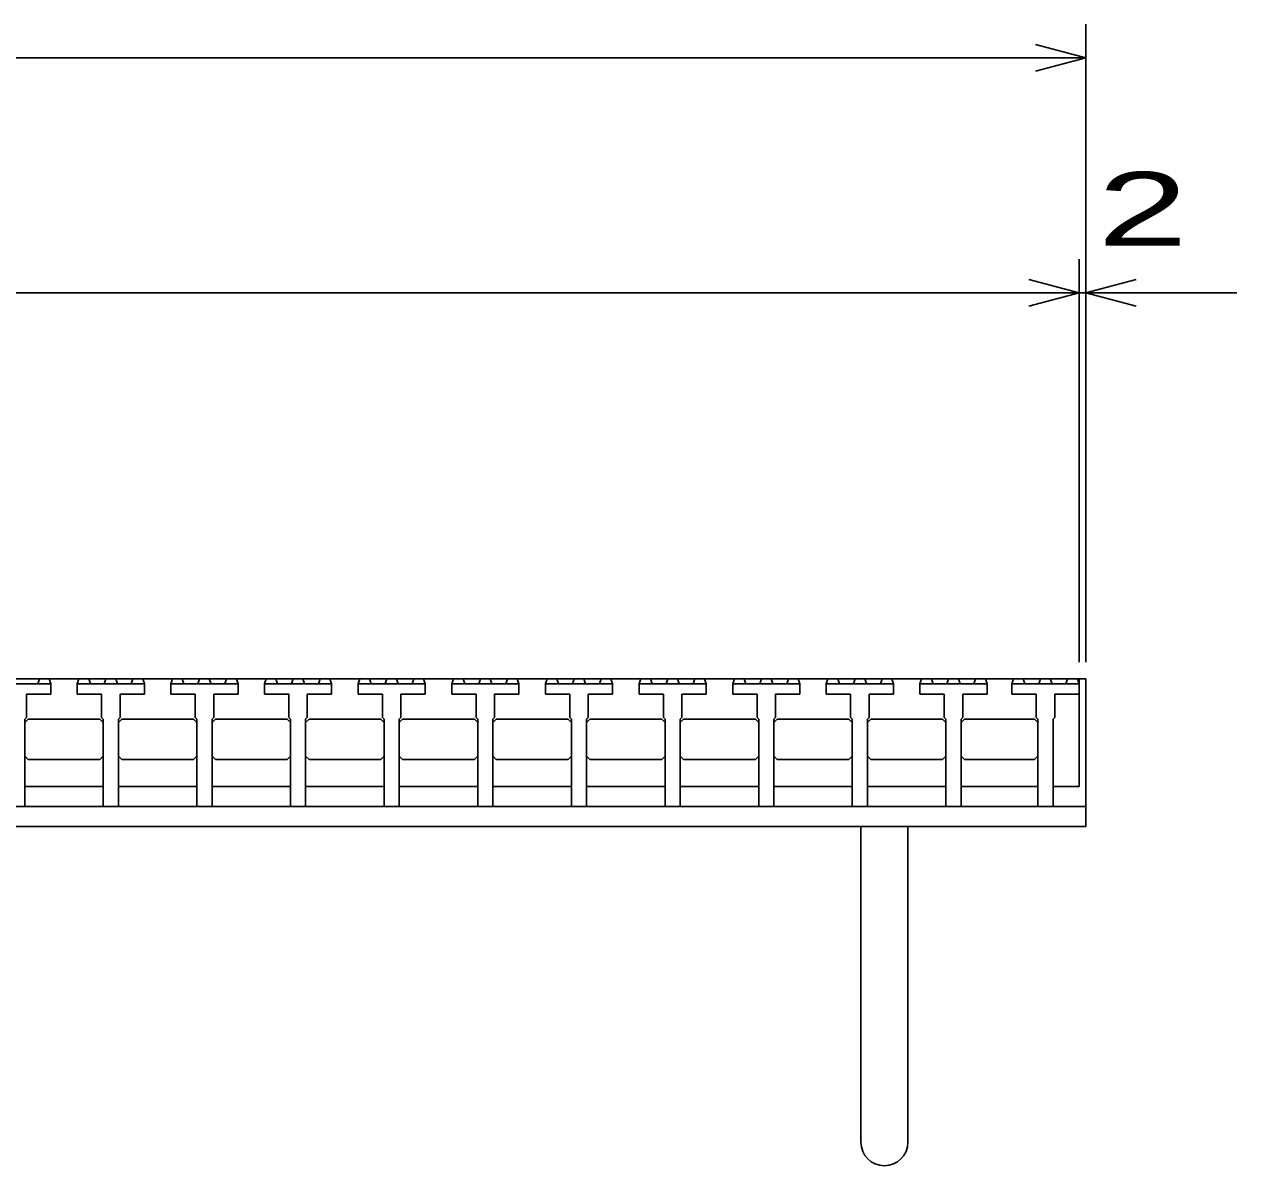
# Model space of a CAD drawing. Units: millimetres, scale not verified. Extents: x -1820 to 1731, y -1282 to 1054.
# Drawn here: x -737.3 to -376, y -607 to -267 of the extents above; entities that cross this region are included whole.
import ezdxf
from ezdxf.enums import TextEntityAlignment as Align

# ---------------------------------------------------------------- set-up
doc = ezdxf.new("R2010")
doc.units = ezdxf.units.MM
doc.header["$LTSCALE"] = 10
for name, color, linetype, lineweight in [('16', 3, 'Continuous', 25), ('19', 6, 'Continuous', 25), ('22', 2, 'Continuous', 25)]:
    doc.layers.add(name, color=color, linetype=linetype, lineweight=lineweight)
doc.styles.add('ベクトル', font='')
doc.styles.get('ベクトル').set_extended_font_data('ベクトル')

msp = doc.modelspace()

# ---------------------------------------------------------------- linework, layer by layer
at = {"layer": '16'}
for p, q in [((-1419, -462), (-423, -462)), ((-733.3, -463.5), (-732.8, -462)), ((-732.8, -462), (-729.9, -462)), ((-729.9, -462), (-729.4, -463.5)), ((-721.5, -463.5), (-721, -462)), ((-721, -462), (-718.1, -462)), ((-718.1, -462), (-717.6, -463.5)), ((-713.45, -463.5), (-712.95, -462)), ((-712.95, -462), (-710.05, -462)), ((-710.05, -462), (-709.55, -463.5)), ((-705.4, -463.5), (-704.9, -462)), ((-704.9, -462), (-702, -462)), ((-702, -462), (-701.5, -463.5)), ((-693.6, -463.5), (-693.1, -462)), ((-693.1, -462), (-690.2, -462)), ((-690.2, -462), (-689.7, -463.5)), ((-685.55, -463.5), (-685.05, -462)), ((-685.05, -462), (-682.15, -462)), ((-682.15, -462), (-681.65, -463.5)), ((-677.5, -463.5), (-677, -462)), ((-677, -462), (-674.1, -462)), ((-674.1, -462), (-673.6, -463.5)), ((-665.7, -463.5), (-665.2, -462)), ((-665.2, -462), (-662.3, -462)), ((-662.3, -462), (-661.8, -463.5)), ((-657.65, -463.5), (-657.15, -462)), ((-657.15, -462), (-654.25, -462)), ((-654.25, -462), (-653.75, -463.5)), ((-649.6, -463.5), (-649.1, -462)), ((-649.1, -462), (-646.2, -462)), ((-646.2, -462), (-645.7, -463.5)), ((-637.8, -463.5), (-637.3, -462)), ((-637.3, -462), (-634.4, -462)), ((-634.4, -462), (-633.9, -463.5)), ((-629.75, -463.5), (-629.25, -462)), ((-629.25, -462), (-626.35, -462)), ((-626.35, -462), (-625.85, -463.5)), ((-621.7, -463.5), (-621.2, -462)), ((-621.2, -462), (-618.3, -462)), ((-618.3, -462), (-617.8, -463.5)), ((-609.9, -463.5), (-609.4, -462)), ((-609.4, -462), (-606.5, -462)), ((-606.5, -462), (-606, -463.5)), ((-601.85, -463.5), (-601.35, -462)), ((-601.35, -462), (-598.45, -462)), ((-598.45, -462), (-597.95, -463.5)), ((-593.8, -463.5), (-593.3, -462)), ((-593.3, -462), (-590.4, -462)), ((-590.4, -462), (-589.9, -463.5)), ((-582, -463.5), (-581.5, -462)), ((-581.5, -462), (-578.6, -462)), ((-578.6, -462), (-578.1, -463.5)), ((-573.95, -463.5), (-573.45, -462)), ((-573.45, -462), (-570.55, -462)), ((-570.55, -462), (-570.05, -463.5)), ((-565.9, -463.5), (-565.4, -462)), ((-565.4, -462), (-562.5, -462)), ((-562.5, -462), (-562, -463.5)), ((-554.1, -463.5), (-553.6, -462)), ((-553.6, -462), (-550.7, -462)), ((-550.7, -462), (-550.2, -463.5)), ((-546.05, -463.5), (-545.55, -462)), ((-545.55, -462), (-542.65, -462)), ((-542.65, -462), (-542.15, -463.5)), ((-538, -463.5), (-537.5, -462)), ((-537.5, -462), (-534.6, -462)), ((-534.6, -462), (-534.1, -463.5)), ((-526.2, -463.5), (-525.7, -462)), ((-525.7, -462), (-522.8, -462)), ((-522.8, -462), (-522.3, -463.5)), ((-518.15, -463.5), (-517.65, -462)), ((-517.65, -462), (-514.75, -462)), ((-514.75, -462), (-514.25, -463.5)), ((-510.1, -463.5), (-509.6, -462)), ((-509.6, -462), (-506.7, -462)), ((-506.7, -462), (-506.2, -463.5)), ((-498.3, -463.5), (-497.8, -462)), ((-497.8, -462), (-494.9, -462)), ((-494.9, -462), (-494.4, -463.5)), ((-490.25, -463.5), (-489.75, -462)), ((-489.75, -462), (-486.85, -462)), ((-486.85, -462), (-486.35, -463.5)), ((-482.2, -463.5), (-481.7, -462)), ((-481.7, -462), (-478.8, -462)), ((-478.8, -462), (-478.3, -463.5)), ((-470.4, -463.5), (-469.9, -462)), ((-469.9, -462), (-467, -462)), ((-467, -462), (-466.5, -463.5)), ((-462.35, -463.5), (-461.85, -462)), ((-461.85, -462), (-458.95, -462)), ((-458.95, -462), (-458.45, -463.5)), ((-454.3, -463.5), (-453.8, -462)), ((-453.8, -462), (-450.9, -462)), ((-450.9, -462), (-450.4, -463.5)), ((-443, -463.5), (-442.5, -462)), ((-442.5, -462), (-439.6, -462)), ((-439.6, -462), (-439.1, -463.5)), ((-434.95, -463.5), (-434.45, -462)), ((-434.45, -462), (-431.55, -462)), ((-431.55, -462), (-431.05, -463.5)), ((-426.9, -463.5), (-426.4, -462)), ((-426.4, -462), (-423.5, -462)), ((-423.5, -462), (-423, -463.5)), ((-423, -494), (-423, -462)), ((-729.4, -463.5), (-749.4, -463.5)), ((-729.4, -466.5), (-729.4, -463.5)), ((-721.5, -463.5), (-721.5, -466.5)), ((-701.5, -463.5), (-721.5, -463.5)), ((-701.5, -466.5), (-701.5, -463.5)), ((-693.6, -463.5), (-693.6, -466.5)), ((-673.6, -463.5), (-693.6, -463.5)), ((-673.6, -466.5), (-673.6, -463.5)), ((-665.7, -463.5), (-665.7, -466.5)), ((-645.7, -463.5), (-665.7, -463.5)), ((-645.7, -466.5), (-645.7, -463.5)), ((-637.8, -463.5), (-637.8, -466.5)), ((-617.8, -463.5), (-637.8, -463.5)), ((-617.8, -466.5), (-617.8, -463.5)), ((-609.9, -463.5), (-609.9, -466.5)), ((-589.9, -463.5), (-609.9, -463.5)), ((-589.9, -466.5), (-589.9, -463.5)), ((-582, -463.5), (-582, -466.5)), ((-562, -463.5), (-582, -463.5)), ((-562, -466.5), (-562, -463.5)), ((-554.1, -463.5), (-554.1, -466.5)), ((-534.1, -463.5), (-554.1, -463.5)), ((-534.1, -466.5), (-534.1, -463.5)), ((-526.2, -463.5), (-526.2, -466.5)), ((-506.2, -463.5), (-526.2, -463.5)), ((-506.2, -466.5), (-506.2, -463.5)), ((-498.3, -463.5), (-498.3, -466.5)), ((-478.3, -463.5), (-498.3, -463.5)), ((-478.3, -466.5), (-478.3, -463.5)), ((-470.4, -463.5), (-470.4, -466.5)), ((-450.4, -463.5), (-470.4, -463.5)), ((-450.4, -466.5), (-450.4, -463.5)), ((-443, -463.5), (-443, -466.5)), ((-423, -463.5), (-443, -463.5)), ((-423, -466.5), (-423, -463.5)), ((-736.65, -473.5), (-736.65, -466.5)), ((-736.65, -466.5), (-729.4, -466.5)), ((-721.5, -466.5), (-714.25, -466.5)), ((-714.25, -466.5), (-714.25, -473.5)), ((-708.75, -473.5), (-708.75, -466.5)), ((-708.75, -466.5), (-701.5, -466.5)), ((-693.6, -466.5), (-686.35, -466.5)), ((-686.35, -466.5), (-686.35, -473.5)), ((-680.85, -473.5), (-680.85, -466.5)), ((-680.85, -466.5), (-673.6, -466.5)), ((-665.7, -466.5), (-658.45, -466.5)), ((-658.45, -466.5), (-658.45, -473.5)), ((-652.95, -473.5), (-652.95, -466.5)), ((-652.95, -466.5), (-645.7, -466.5)), ((-637.8, -466.5), (-630.55, -466.5)), ((-630.55, -466.5), (-630.55, -473.5)), ((-625.05, -473.5), (-625.05, -466.5)), ((-625.05, -466.5), (-617.8, -466.5)), ((-609.9, -466.5), (-602.65, -466.5)), ((-602.65, -466.5), (-602.65, -473.5)), ((-597.15, -473.5), (-597.15, -466.5)), ((-597.15, -466.5), (-589.9, -466.5)), ((-582, -466.5), (-574.75, -466.5)), ((-574.75, -466.5), (-574.75, -473.5)), ((-569.25, -473.5), (-569.25, -466.5)), ((-569.25, -466.5), (-562, -466.5)), ((-554.1, -466.5), (-546.85, -466.5)), ((-546.85, -466.5), (-546.85, -473.5)), ((-541.35, -473.5), (-541.35, -466.5)), ((-541.35, -466.5), (-534.1, -466.5)), ((-526.2, -466.5), (-518.95, -466.5)), ((-518.95, -466.5), (-518.95, -473.5)), ((-513.45, -473.5), (-513.45, -466.5)), ((-513.45, -466.5), (-506.2, -466.5)), ((-498.3, -466.5), (-491.05, -466.5)), ((-491.05, -466.5), (-491.05, -473.5)), ((-485.55, -473.5), (-485.55, -466.5)), ((-485.55, -466.5), (-478.3, -466.5)), ((-470.4, -466.5), (-463.15, -466.5)), ((-463.15, -466.5), (-463.15, -473.5)), ((-457.65, -473.5), (-457.65, -466.5)), ((-457.65, -466.5), (-450.4, -466.5)), ((-443, -466.5), (-435.75, -466.5)), ((-435.75, -466.5), (-435.75, -473.5)), ((-430.25, -473.5), (-430.25, -466.5)), ((-430.25, -466.5), (-423, -466.5)), ((-737.15, -474), (-736.65, -473.5)), ((-737.15, -500), (-737.15, -474)), ((-737.15, -475), (-736.15, -474)), ((-736.15, -474), (-714.75, -474)), ((-714.75, -474), (-713.75, -475)), ((-714.25, -473.5), (-713.75, -474)), ((-713.75, -474), (-713.75, -500)), ((-709.25, -474), (-708.75, -473.5)), ((-709.25, -500), (-709.25, -474)), ((-709.25, -475), (-708.25, -474)), ((-708.25, -474), (-686.85, -474)), ((-686.85, -474), (-685.85, -475)), ((-686.35, -473.5), (-685.85, -474)), ((-685.85, -474), (-685.85, -500)), ((-681.35, -474), (-680.85, -473.5)), ((-681.35, -500), (-681.35, -474)), ((-681.35, -475), (-680.35, -474)), ((-680.35, -474), (-658.95, -474)), ((-658.95, -474), (-657.95, -475)), ((-658.45, -473.5), (-657.95, -474)), ((-657.95, -474), (-657.95, -500)), ((-653.45, -474), (-652.95, -473.5)), ((-653.45, -500), (-653.45, -474)), ((-653.45, -475), (-652.45, -474)), ((-652.45, -474), (-631.05, -474)), ((-631.05, -474), (-630.05, -475)), ((-630.55, -473.5), (-630.05, -474)), ((-630.05, -474), (-630.05, -500)), ((-625.55, -474), (-625.05, -473.5)), ((-625.55, -500), (-625.55, -474)), ((-625.55, -475), (-624.55, -474)), ((-624.55, -474), (-603.15, -474)), ((-603.15, -474), (-602.15, -475)), ((-602.65, -473.5), (-602.15, -474)), ((-602.15, -474), (-602.15, -500)), ((-597.65, -474), (-597.15, -473.5)), ((-597.65, -500), (-597.65, -474)), ((-597.65, -475), (-596.65, -474)), ((-596.65, -474), (-575.25, -474)), ((-575.25, -474), (-574.25, -475)), ((-574.75, -473.5), (-574.25, -474)), ((-574.25, -474), (-574.25, -500)), ((-569.75, -474), (-569.25, -473.5)), ((-569.75, -500), (-569.75, -474)), ((-569.75, -475), (-568.75, -474)), ((-568.75, -474), (-547.35, -474)), ((-547.35, -474), (-546.35, -475)), ((-546.85, -473.5), (-546.35, -474)), ((-546.35, -474), (-546.35, -500)), ((-541.85, -474), (-541.35, -473.5)), ((-541.85, -500), (-541.85, -474)), ((-541.85, -475), (-540.85, -474)), ((-540.85, -474), (-519.45, -474)), ((-519.45, -474), (-518.45, -475)), ((-518.95, -473.5), (-518.45, -474)), ((-518.45, -474), (-518.45, -500)), ((-513.95, -474), (-513.45, -473.5)), ((-513.95, -500), (-513.95, -474)), ((-513.95, -475), (-512.95, -474)), ((-512.95, -474), (-491.55, -474)), ((-491.55, -474), (-490.55, -475)), ((-491.05, -473.5), (-490.55, -474)), ((-490.55, -474), (-490.55, -500)), ((-486.05, -474), (-485.55, -473.5)), ((-486.05, -500), (-486.05, -474)), ((-486.05, -475), (-485.05, -474)), ((-485.05, -474), (-463.65, -474)), ((-463.65, -474), (-462.65, -475)), ((-463.15, -473.5), (-462.65, -474)), ((-462.65, -474), (-462.65, -500)), ((-458.15, -474), (-457.65, -473.5)), ((-458.15, -500), (-458.15, -474)), ((-458.15, -475), (-457.15, -474)), ((-457.15, -474), (-436.25, -474)), ((-436.25, -474), (-435.25, -475)), ((-435.75, -473.5), (-435.25, -474)), ((-435.25, -474), (-435.25, -500)), ((-430.75, -474), (-430.25, -473.5)), ((-430.75, -500), (-430.75, -474)), ((-736.15, -486), (-737.15, -485)), ((-714.75, -486), (-736.15, -486)), ((-713.75, -485), (-714.75, -486)), ((-708.25, -486), (-709.25, -485)), ((-686.85, -486), (-708.25, -486)), ((-685.85, -485), (-686.85, -486)), ((-680.35, -486), (-681.35, -485)), ((-658.95, -486), (-680.35, -486)), ((-657.95, -485), (-658.95, -486)), ((-652.45, -486), (-653.45, -485)), ((-631.05, -486), (-652.45, -486)), ((-630.05, -485), (-631.05, -486)), ((-624.55, -486), (-625.55, -485)), ((-603.15, -486), (-624.55, -486)), ((-602.15, -485), (-603.15, -486)), ((-596.65, -486), (-597.65, -485)), ((-575.25, -486), (-596.65, -486)), ((-574.25, -485), (-575.25, -486)), ((-568.75, -486), (-569.75, -485)), ((-547.35, -486), (-568.75, -486)), ((-546.35, -485), (-547.35, -486)), ((-540.85, -486), (-541.85, -485)), ((-519.45, -486), (-540.85, -486)), ((-518.45, -485), (-519.45, -486)), ((-512.95, -486), (-513.95, -485)), ((-491.55, -486), (-512.95, -486)), ((-490.55, -485), (-491.55, -486)), ((-485.05, -486), (-486.05, -485)), ((-463.65, -486), (-485.05, -486)), ((-462.65, -485), (-463.65, -486)), ((-457.15, -486), (-458.15, -485)), ((-436.25, -486), (-457.15, -486)), ((-435.25, -485), (-436.25, -486)), ((-737.15, -494), (-713.75, -494)), ((-709.25, -494), (-685.85, -494)), ((-681.35, -494), (-657.95, -494)), ((-653.45, -494), (-630.05, -494)), ((-625.55, -494), (-602.15, -494)), ((-597.65, -494), (-574.25, -494)), ((-569.75, -494), (-546.35, -494)), ((-541.85, -494), (-518.45, -494)), ((-513.95, -494), (-490.55, -494)), ((-486.05, -494), (-462.65, -494)), ((-458.15, -494), (-435.25, -494)), ((-430.75, -494), (-423, -494)), ((-741.65, -500), (-737.15, -500)), ((-713.75, -500), (-709.25, -500)), ((-685.85, -500), (-681.35, -500)), ((-657.95, -500), (-653.45, -500)), ((-630.05, -500), (-625.55, -500)), ((-602.15, -500), (-597.65, -500)), ((-574.25, -500), (-569.75, -500)), ((-546.35, -500), (-541.85, -500)), ((-518.45, -500), (-513.95, -500)), ((-490.55, -500), (-486.05, -500)), ((-462.65, -500), (-458.15, -500)), ((-435.25, -500), (-430.75, -500))]:
    msp.add_line(p, q, dxfattribs=at)
at = {"layer": '19'}
for p, q in [((-423, -462), (-421, -462)), ((-421, -462), (-421, -500)), ((-1421, -500), (-421, -500)), ((-421, -500), (-421, -506)), ((-421, -506), (-1421, -506)), ((-488, -506), (-488, -600)), ((-474, -600), (-474, -506))]:
    msp.add_line(p, q, dxfattribs=at)
msp.add_arc((-481, -600), 7, 180, 0, dxfattribs=at)
at = {"layer": '22', "color": 4}
for p, q in [((-421, -457), (-421, -267)), ((-421, -277), (-436, -273)), ((-1421, -277), (-421, -277)), ((-436, -281), (-421, -277)), ((-423, -457), (-423, -337)), ((-421, -457), (-421, -337)), ((-423, -347), (-438, -343)), ((-421, -347), (-406, -343)), ((-1419, -347), (-423, -347)), ((-438, -351), (-423, -347)), ((-423, -347), (-421, -347)), ((-406, -351), (-421, -347)), ((-421, -347), (-376, -347))]:
    msp.add_line(p, q, dxfattribs=at)

# ---------------------------------------------------------------- texts
at = {"layer": '22', "style": 'ベクトル', "width": 1.65}
msp.add_text(' 2 ', height=21.99, dxfattribs=at).set_placement((-431, -322), align=Align.MIDDLE_LEFT)

doc.saveas('drawing.dxf')
